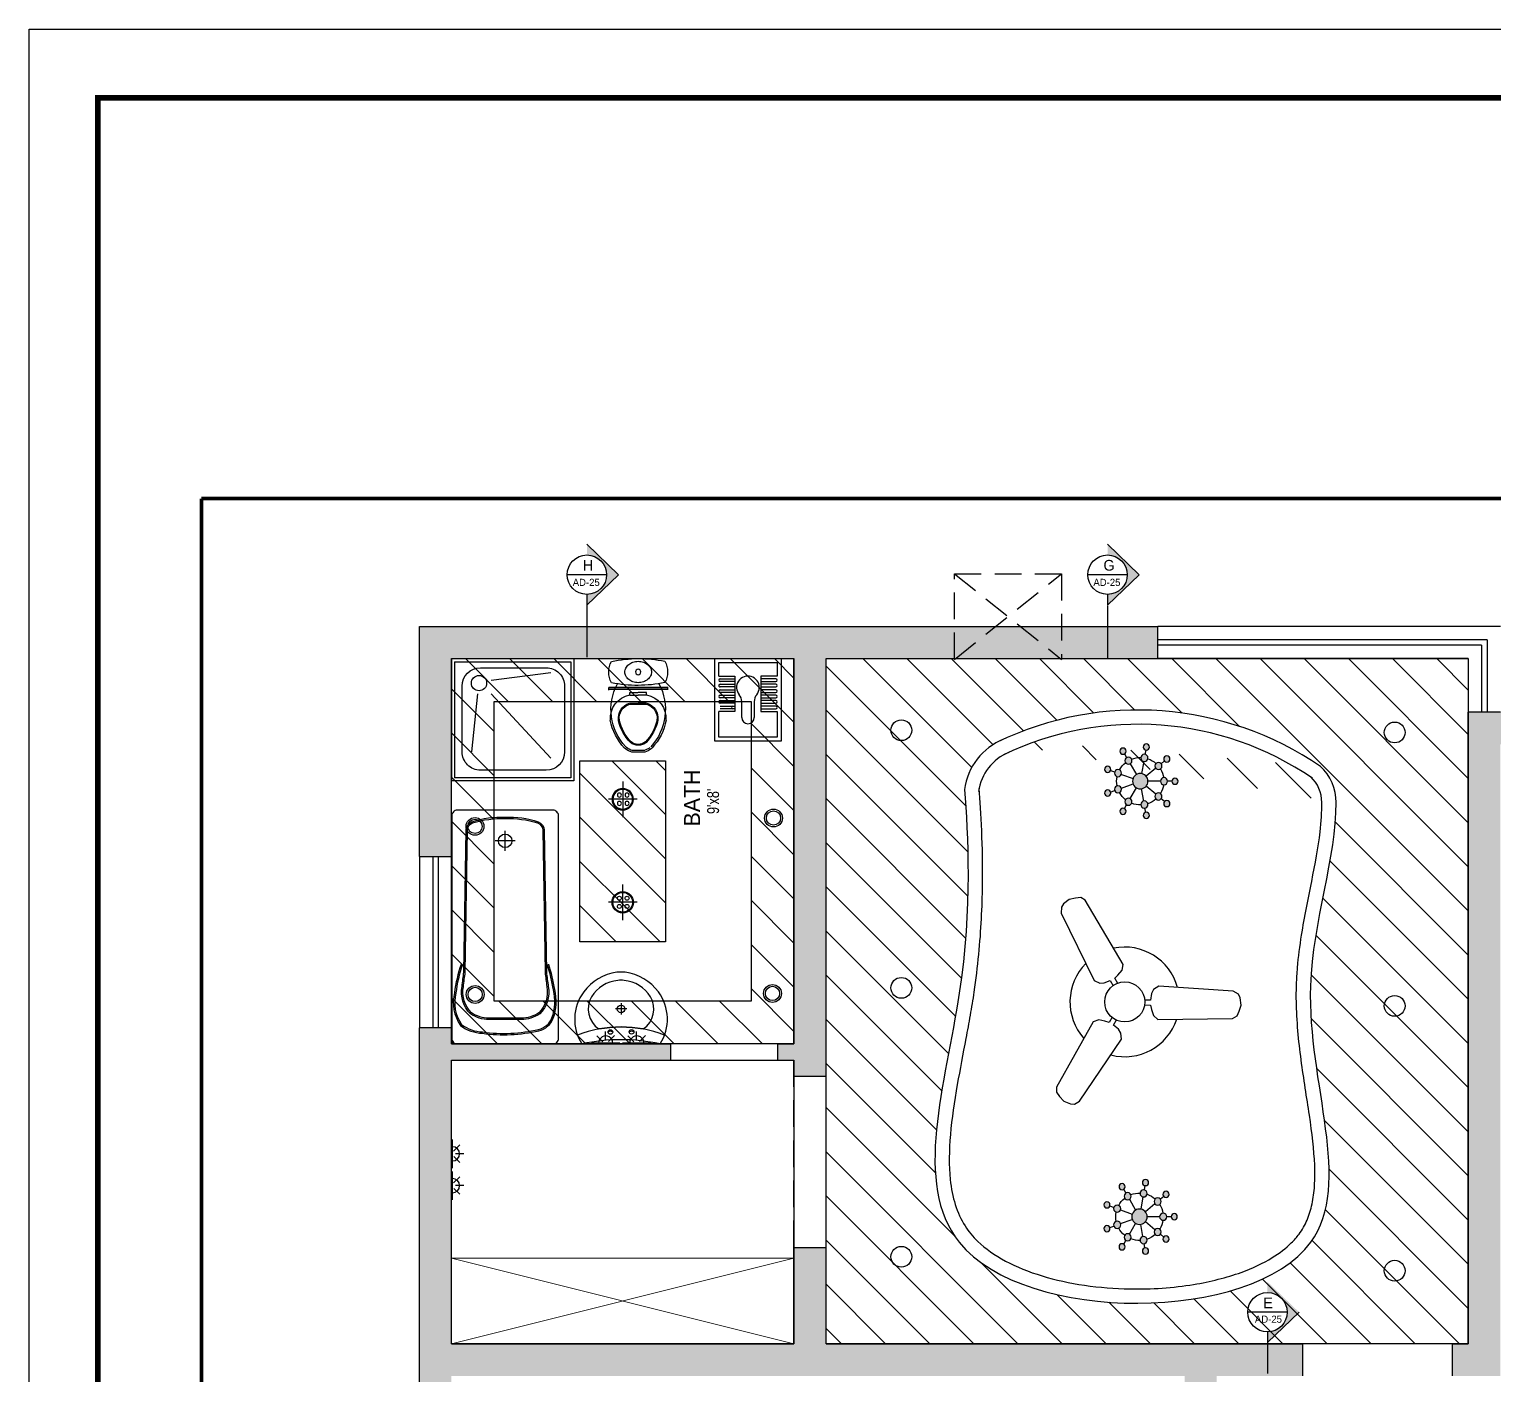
# Model space of a CAD drawing. Extents: x 10753 to 18704, y -5361 to 1140.
# Drawn here: x 12703 to 13113.4, y -162.2 to 214.9 of the extents above; entities that cross this region are included whole.
import ezdxf

# ---------------------------------------------------------------- set-up
doc = ezdxf.new("R2010")
doc.units = 0
doc.header["$LTSCALE"] = 30
doc.header["$MEASUREMENT"] = 0
doc.linetypes.add('HIDDEN', pattern=[0.375, 0.25, -0.125])
doc.layers.get('0').update_dxf_attribs({"linetype": 'CONTINUOUS'})
for name, color, linetype in [('ceiling layer', 200, 'CONTINUOUS'), ('CEILING SECTION', 33, 'CONTINUOUS'), ('CHANDLIER', 3, 'CONTINUOUS'), ('DW', 60, 'CONTINUOUS'), ('FANS', 6, 'CONTINUOUS'), ('furniture', 9, 'CONTINUOUS'), ('SEAL', 1, 'CONTINUOUS'), ('stairs terrace', 1, 'CONTINUOUS'), ('SWITCHES', 3, 'CONTINUOUS'), ('TEXT', 13, 'CONTINUOUS'), ('WALL', 2, 'CONTINUOUS'), ('Walls Hatch', 51, 'CONTINUOUS'), ('WINDOW', 5, 'CONTINUOUS'), ('WL', 9, 'CONTINUOUS'), ('Y-SPOT LIGHTS', 2, 'CONTINUOUS')]:
    doc.layers.add(name, color=color, linetype=linetype)
doc.layers.add('hatich', color=8, linetype='HIDDEN', lineweight=5)
doc.styles.add('EE', font='eurr____.ttf')
doc.styles.get("Standard").update_dxf_attribs({"font": 'stylu.ttf', "height": 3})
pattern_1 = [(135.000000000001, (-10819.59733276806, 295.7569052799454), (-6.187184335382178, -6.187184335382402), [])]

# ---------------------------------------------------------------- blocks, each defined once
blk = doc.blocks.new('WINDOW')
for p, q in [((12, 0), (0, 0)), ((12, -3.75), (0, -3.75)), ((12, -5.25), (0, -5.25)), ((12, -9), (0, -9))]:
    blk.add_line(p, q)
blk = doc.blocks.new('ACP')
at = {"layer": 'stairs terrace', "linetype": 'HIDDEN'}
for p, q in [((-3, 27.00000000000023), (27, 3.000000000000227)), ((-3, 3.000000000000227), (27, 27.00000000000023)), ((-3, 3.000000000000227), (-3, 27.00000000000023)), ((-3, 27.00000000000023), (27, 27.00000000000023)), ((27, 27.00000000000023), (27, 3.000000000000227))]:
    blk.add_line(p, q, dxfattribs=at)
blk = doc.blocks.new('11PFAN01')
at = {"color": 0, "linetype": 'ByBlock'}
for p, q in [((-5.906935188784871, 15.95989958143241), (-6.122329583642681, 15.11491561895968)), ((-5.459432473202125, 16.36795613306128), (-5.906935188784871, 15.95989958143241)), ((-4.481663494345867, 16.80307471279405), (-5.459432473202125, 16.36795613306128)), ((-3.50589118340838, 16.81525930567517), (-4.481663494345867, 16.80307471279405)), ((-2.74857700694406, 16.71123515997948), (-3.50589118340838, 16.81525930567517)), ((-2.217777502241119, 16.16244232173199), (-2.74857700694406, 16.71123515997948)), ((1.098067814975534, 5.493669008719336), (-2.217777502241119, 16.16244232173199)), ((-6.122329583642681, 15.11491561895968), (-3.702023772477558, 4.205884119276674)), ((-0.0532146863190519, 4.128802956438619), (0.7202113000347481, 4.681899017899751)), ((0.7202113000347481, 4.681899017899751), (1.098067814975534, 5.493669008719336)), ((-3.702023772477558, 4.205884119276674), (-2.98605704039204, 3.610768940525246)), ((-2.98605704039204, 3.610768940525246), (-2.336207784610451, 3.477913899088662)), ((-2.336207784610451, 3.477913899088662), (-1.353377780378195, 3.607191316026785)), ((-1.353377780378195, 3.607191316026785), (-1.100561393495409, 2.734220903039613)), ((-0.623829549977927, 3.822117025196972), (-0.0532146863190519, 4.128802956438619)), ((-0.3841296766872801, 2.926427646308126), (-0.623829549977927, 3.822117025196972)), ((4.180065681090923, 0.2842583404473089), (3.800608206178877, -0.6315361192884552)), ((4.620046149886658, 0.7806167838662077), (4.180065681090923, 0.2842583404473089)), ((5.493414378905869, 1.103104572741129), (4.620046149886658, 0.7806167838662077)), ((16.15106569389854, -2.255364859704286), (5.493414378905869, 1.103104572741129)), ((-5.306690829021989, -1.795879881512805), (-12.88819688670008, -10.00187281774839)), ((-4.414749137471971, -1.717228227027225), (-5.306690829021989, -1.795879881512805)), ((-3.549040904336606, -2.110486748426037), (-4.414749137471971, -1.717228227027225)), ((-2.998135665068616, -2.451310750510828), (-3.549040904336606, -2.110486748426037)), ((-2.342295845696298, -1.795879881512805), (-2.998135665068616, -2.451310750510828)), ((2.726425522383578, -1.130547764795379), (3.621965215046542, -1.37080627468617)), ((3.800608206178877, -0.6315361192884552), (2.918185458338371, -0.4139963263284018)), ((3.621965215046542, -1.37080627468617), (3.602255590655659, -2.018316208012604)), ((3.602255590655659, -2.018316208012604), (3.694537837437223, -2.96467079087256)), ((-2.447230425800681, -2.975655196738332), (-1.817624064843014, -2.320224576711224)), ((-1.843857896480528, -3.762172239535961), (-2.447230425800681, -2.975655196738332)), ((-1.633989109494675, -4.391385724391516), (-1.843857896480528, -3.762172239535961)), ((3.694537837437223, -2.96467079087256), (4.208623014046451, -3.697789127206589)), ((4.208623014046451, -3.697789127206589), (15.10597438894115, -6.160569503983594)), ((16.77514607376145, -2.864393858720291), (16.15106569389854, -2.255364859704286)), ((16.9047820558614, -3.455970854491851), (16.77514607376145, -2.864393858720291)), ((16.79272131014045, -4.520302919080222), (16.9047820558614, -3.455970854491851)), ((-10.02873611025592, -12.8595507592554), (-1.791390606428365, -5.308988692017834)), ((-1.791390606428365, -5.308988692017834), (-1.633989109494675, -4.391385724391516)), ((15.10597438894115, -6.160569503983594), (15.84664268062988, -5.975280067718415)), ((15.84664268062988, -5.975280067718415), (16.31538732164154, -5.371438825102075)), ((16.31538732164154, -5.371438825102075), (16.79272131014045, -4.520302919080222)), ((-12.88819688670008, -10.00187281774839), (-13.09806567368594, -10.73595509226108)), ((-13.09806567368594, -10.73595509226108), (-12.80949613823321, -11.44382048057313)), ((-12.80949613823321, -11.44382048057313), (-12.31105781579464, -12.28277179371387)), ((-12.31105781579464, -12.28277179371387), (-11.44534958265927, -12.91198527856942)), ((-11.44534958265927, -12.91198527856942), (-10.86821088497663, -13.09550572271214)), ((-10.86821088497663, -13.09550572271214), (-10.02873611025592, -12.8595507592554))]:
    blk.add_line(p, q, dxfattribs=at)
blk.add_circle((0, 0), 3, dxfattribs=at)
blk = doc.blocks.new('3P')
for p, q in [((-0.1333103671328146, -1.986743993371995), (-0.1333103671328146, 1.956917978458989)), ((0, -2), (0, 2)), ((0.1700527357435675, 0.3979438193239844), (1.016641225285724, 1.244532308866139)), ((0.4395183411566708, 0.0484672742336372), (1.611301713248909, 0.0484672742336372)), ((0.2167713315931223, -0.3872502655825869), (1.045347300081189, -1.215826234070659))]:
    blk.add_line(p, q)
blk.add_arc((0, 0), 1, 270, 90)
blk = doc.blocks.new('CHAND')
h = blk.add_hatch(color=256)
h.paths.add_polyline_path([(4.240608557305677, 4.437229625287257, 1), (3.205946926747857, 4.437229625287257, 1)])
h.paths.add_polyline_path([(5.187061633658232, 1.005838297297017, 1), (6.221723264216052, 1.005838297297017, 1)])
h.paths.add_polyline_path([(4.499027716450655, -2.896195948646449, 1), (5.533689347012113, -2.896195948646449, 1)])
h.paths.add_polyline_path([(2.498445522187465, -5.443067922586138, 1), (1.463783891629644, -5.443067922586138, 1)])
h.paths.add_polyline_path([(-3.205946926747857, 4.437229625287257, 1), (-4.240608557307496, 4.437229625287257, 1)])
h.paths.add_polyline_path([(-6.221723264216052, 1.005838297297017, 1), (-5.187061633658232, 1.005838297297017, 1)])
h.paths.add_polyline_path([(-5.533689347008476, -2.896195948644631, 1), (-4.499027716448836, -2.896195948644631, 1)])
h.paths.add_polyline_path([(-2.498445522192923, -5.443067922585684, 1), (-1.463783891633283, -5.443067922585684, 1)])
h = blk.add_hatch(color=256)
h.paths.add_polyline_path([(-0.5173308152807296, 5.792391897291495, 1), (0.5173308152807296, 5.792391897291495, 1)])
h.paths.add_polyline_path([(-0.5961620752623276, 3.955078124999984, 1), (0.5961620752623276, 3.955078124999984, 1)])
h.paths.add_polyline_path([(-1.286692663548819, -1.42e-14, 1), (1.286692663550637, -1.42e-14, 1)])
h = blk.add_hatch(color=256)
h.paths.add_polyline_path([(3.138437289355351, 3.029765619757184, 1), (1.946113138828876, 3.029765619757184, 1)])
h.paths.add_polyline_path([(4.491153676530301, 0.6867921089365013, 1), (3.298829526003828, 0.6867921089365013, 1)])
h.paths.add_polyline_path([(4.021360205464588, -1.977539062500014, 1), (2.829036054939932, -1.977539062500014, 1)])
h.paths.add_polyline_path([(1.948878462437278, -3.716557728694637, 1), (0.7565543119126233, -3.716557728694637, 1)])
h.paths.add_polyline_path([(-0.7565543119162613, -3.716557728694183, 1), (-1.948878462442735, -3.716557728694183, 1)])
h.paths.add_polyline_path([(-2.829036054938113, -1.977539062498195, 1), (-4.021360205462769, -1.977539062498195, 1)])
h.paths.add_polyline_path([(-3.298829526007466, 0.6867921089360465, 1), (-4.491153676532122, 0.6867921089360465, 1)])
h.paths.add_polyline_path([(-1.946113138828876, 3.029765619757641, 1), (-3.138437289353531, 3.029765619757641, 1)])
for p, q in [((0, 5.275061082013039), (0, 4.551240200262313)), ((-3.390743903856673, 4.040931228988924), (-2.925480809435612, 3.486452264711245)), ((-2.159069618748616, 2.573078974804033), (-0.8270701016035673, 0.9856637649136104)), ((0, 3.358916049737203), (0, 1.286692663548804)), ((2.159069618748616, 2.573078974804033), (0.8270701016035673, 0.9856637649136104)), ((3.390743903856673, 4.040931228988924), (2.925480809436522, 3.486452264711245)), ((-5.194921051179335, 0.91600474397363), (-4.482096635039851, 0.7903145669006193)), ((-3.307886567499734, 0.5832696509732928), (-1.267144910807472, 0.2234318362434209)), ((3.307886567499734, 0.5832696509732928), (1.267144910807472, 0.2234318362425114)), ((5.194921051179335, 0.9160047439727208), (4.482096635039851, 0.7903145668997098)), ((-4.568336903538693, -2.637530541006539), (-3.941489632152297, -2.275620100131176)), ((-2.908906628252224, -1.679458024868394), (-1.114308533497023, -0.6433463317744244)), ((-1.148816948751117, -3.156348625777368), (-0.4400748092039068, -1.209095601156164)), ((1.148816948749298, -3.156348625777823), (0.4400748092029973, -1.209095601156164)), ((2.908906628252224, -1.679458024868394), (1.114308533497932, -0.6433463317744244)), ((4.568336903538693, -2.637530541006539), (3.941489632153206, -2.275620100131176)), ((-1.80417714732266, -4.956935972962142), (-1.556615825604239, -4.276766831610998)), ((1.804177147321752, -4.956935972962142), (1.55661582560242, -4.276766831610998))]:
    blk.add_line(p, q)
for centre, radius in [((-3.723277742027676, 4.437229625287712), 0.5173308152793599), ((0, 5.792391897291948), 0.5173308152793599), ((3.723277742028585, 4.437229625287712), 0.5173308152793599), ((-2.542275214091204, 3.029765619757641), 0.5961620752627184), ((0, 3.955078124999984), 0.5961620752627184), ((2.542275214092114, 3.029765619757184), 0.5961620752627184), ((-5.704392448938051, 1.005838297297471), 0.5173308152793599), ((-3.894991601268884, 0.6867921089360465), 0.5961620752627184), ((0, -1.42e-14), 1.286692663548948), ((3.894991601268884, 0.6867921089369561), 0.5961620752627184), ((5.704392448938051, 1.005838297297471), 0.5173308152793599), ((-5.016358531729566, -2.896195948644631), 0.5173308152793599), ((-3.425198130200442, -1.977539062498195), 0.5961620752627184), ((3.425198130203169, -1.977539062500014), 0.5961620752627184), ((5.016358531730475, -2.896195948645996), 0.5173308152793599), ((-1.352716387178587, -3.716557728694183), 0.5961620752627184), ((1.352716387174949, -3.716557728694637), 0.5961620752627184), ((-1.981114706912194, -5.443067922585229), 0.5173308152793599), ((1.981114706909465, -5.443067922586138), 0.5173308152793599)]:
    blk.add_circle(centre, radius)
for start, end in [(138.6445802758025, 161.3554197242349), (98.64458027579464, 121.3554197242262), (58.64458027577378, 81.35541972420532), (18.6445802757651, 41.35541972419743), (178.6445802757696, 201.3554197242487), (338.6445802757514, 1.355419724230355), (218.6445802757082, 241.3554197241817), (258.6445802757597, 281.3554197242403), (298.6445802756996, 321.3554197242918)]:
    blk.add_arc((0, -1.42e-14), 3.955078125, start, end)
blk = doc.blocks.new('A$C17367797')
at = {"color": 2}
for p, q in [((11.40438500534594, 10.32211091599942), (14.59337440748254, 10.32211091599942)), ((12.9988797064143, 8.727616214931402), (12.9988797064143, 11.91660561706743))]:
    blk.add_line(p, q, dxfattribs=at)
for points in [[(23.94174332012028, 20.16213903404764), (2.05718057386241, 20.16213903404764, 0.3133185872099829), (2.535629489347797, 5.543892239740671, 0.1996788744462949), (11.80777358312082, 0.0703587304658413, 0.0590415833200137), (14.19115031087051, 0.0703587304669782, 0.1996788744452464), (23.46329440460625, 5.543892239702472, 0.3133185872110026)], [(21.29637279354199, 6.909325658028818, 0.3931236301837588), (19.21084555770301, 15.95722501846057, -0.0957265157771621), (6.788078336277407, 15.95722501846103, 0.3931236301837579), (4.702551100437744, 6.909325658029274, 0.2263586818605684), (12.09972457385277, 2.333091138841382, 0.028740555708003), (12.99946194699134, 2.281330479334656, 0.0287405557079197), (13.89919932012719, 2.333091138841382, 0.2263586818605543)]]:
    blk.add_lwpolyline(points, format="xyb", close=True)
for centre in [(10.04882601842104, 16.76445377998345), (15.98045363060515, 16.8057676249075)]:
    blk.add_circle(centre, 0.6469813818455274)
blk.add_circle((12.9988797064143, 10.32211091599942), 1.062996467378721, dxfattribs=at)
for centre, radius, start, end in [((12.99946194699151, 48.10330877686244), 32.74067786961057, 248.1629396332916, 291.8370603667077), ((12.99946194699106, 69.54099216816172), 50.57672051931721, 257.5052499565302, 282.4947500434703), ((10.04882601842104, 17.72084332383116), 1.154671324678981, 235.9223121538251, 304.0776878461749), ((15.9671317516233, 17.76206438173648), 1.154671324678981, 236.7204305888491, 304.8758062811988)]:
    blk.add_arc(centre, radius, start, end)
blk = doc.blocks.new('W.C')
for p, q in [((-3.564859804877869, 25.29257667746902), (-3.81841157819872, 25.0587227233716)), ((-3.252034263814948, 24.90252516694932), (-3.454875682471538, 24.71544200367134)), ((1.864933801663028, 25.74492110564211), (-1.790523193634726, 25.75507080449324)), ((1.866322090424546, 26.24491917829255), (-1.789134904873208, 26.25506887714391)), ((3.888924004682394, 25.03732262614381), (3.636674763075461, 25.27258098138373)), ((-2.367200254452654, 12.5066209242741), (-0.0338759153955834, 12.50014224338861)), ((-2.36650611007235, 12.75661996059921), (-0.0331817710148243, 12.75014127971372)), ((2.368031558083202, 12.49347313537964), (0.034707219025222, 12.49995181626514)), ((0.0354013634059811, 12.74995085259024), (2.368725702463962, 12.74347217170475)), ((-8.225548579404402, 8.817736012981866), (-8.227631012546224, 8.067738904005864)), ((-8.227225307164188, 8.213855414321188), (8.27271109030562, 8.168041885202229)), ((8.274099379066683, 8.668039957852898), (-8.225837018403126, 8.71385348697163)), ((-2.373447553878122, 10.25662959734632), (-2.375529987019945, 9.506632488370315)), ((-2.375529987019945, 9.506632488370315), (-0.0422056479624189, 9.500153807485047)), ((-2.373447553878122, 10.25662959734632), (-0.0401232148205963, 10.2501509164606)), ((2.359701825515912, 9.493484699475855), (0.0263774864583866, 9.499963380361349)), ((2.36178425865819, 10.24348180845163), (0.0284599196002091, 10.24996048933712)), ((2.36178425865819, 10.24348180845163), (2.359701825515912, 9.493484699475855)), ((8.272305384923582, 8.021925374887132), (8.274387818065406, 8.771922483863136)), ((-8.227919451544947, 7.963856377995625), (8.272016945924861, 7.918042848876892))]:
    blk.add_line(p, q)
blk.add_circle((0.01041216570502, 3.749985544879336), 0.75)
for centre, radius, start, end in [((7.644638103071883, 14.23436124821114), 15.76604926226675, 136.6414704271274, 168.8921332500181), ((7.644638103071883, 14.23436124821114), 15.26604926226675, 136.6414704271274, 208.0247731162105), ((-0.0212490306248583, 20.87416911875357), 5.66387700028131, 108.1878535494446, 128.72999112106), ((-0.0212490306248583, 20.87416911875357), 5.163877000281309, 108.1878535494446, 128.72999112106), ((0.0685826192811874, 20.87391969325199), 5.163877000281309, 50.95183612308241, 71.4939736941559), ((0.0685826192811874, 20.87391969325199), 5.66387700028131, 50.95183612308241, 71.4939736941559), ((-7.634058056342383, 14.27678389606467), 15.26604926226675, 331.6989642776444, 43.04035681699576), ((-7.634058056342383, 14.27678389606467), 15.76604926226675, 10.78969399412277, 43.04035681699576), ((7.644638103071883, 14.23436124821114), 13.51604926226676, 136.6414704271274, 166.795449204104), ((7.644638103071883, 14.23436124821114), 13.26604926226675, 136.6414704271274, 166.795449204104), ((-0.0212490306248583, 20.87416911875357), 3.41387700028131, 89.64851403778398, 128.72999112106), ((-0.0212490306248583, 20.87416911875357), 3.16387700028131, 89.64851403778398, 128.72999112106), ((0.0685826192811874, 20.87391969325199), 3.41387700028131, 50.95183612308241, 90.03331320635941), ((0.0685826192811874, 20.87391969325199), 3.16387700028131, 50.95183612308241, 90.03331320635941), ((-7.634058056342383, 14.27678389606467), 13.26604926226675, 12.88637804003938, 43.04035681699576), ((-7.634058056342383, 14.27678389606467), 13.51604926226676, 12.88637804003938, 43.04035681699576), ((-1.188969011903736, 16.67003218925288), 6.586733278413027, 174.760036423054, 259.6386446814827), ((-1.188969011903736, 16.67003218925288), 4.336733278413028, 172.1106358948204, 253.2535750648406), ((-1.188969011903736, 16.67003218925288), 4.086733278413028, 171.634583006164, 253.2535750648406), ((1.212938461553221, 16.66336308124369), 6.586733278413027, 280.0431825626607, 4.921790821096099), ((1.212938461553221, 16.66336308124369), 4.086733278413028, 286.4282521792713, 8.04724423792994), ((1.212938461553221, 16.66336308124369), 4.336733278413028, 286.4282521792713, 7.571191349322452), ((-1.864580606735216, 3.755191627733893), 6.375, 151.7684266862159, 207.9134005579164), ((-0.0843385422454048, -30.37488291352384), 37.875, 78.41972734706383, 101.2620998970853), ((-1.320148856400919, 3.753679964947423), 2.419433848962649, 152.4672857507217, 179.8409136220942), ((-0.6792496853558987, 3.419583735600326), 3.14218694505415, 128.5007218761354, 152.4672857506398), ((-0.2636903072834684, 2.897167507302583), 3.809725941887025, 108.1746051192559, 128.500721876172), ((0.0057652739124023, 2.076387799755366), 4.673604196364463, 89.84091362208117, 108.1746051192271), ((0.0057652739105833, 2.076387799760141), 4.673604196359677, 71.50722212486812, 89.8409136220551), ((0.2797745998423124, 2.895658529043203), 3.809725941883159, 51.18110536798778, 71.50722212489696), ((0.6982286176307753, 3.415759045566574), 3.142186945051542, 27.21454149344662, 51.18110536798778), ((1.340973187812778, 3.746291124812614), 2.4194338489601, 359.8409136220681, 27.21454149345821), ((1.885404938144347, 3.744779462025235), 6.375, 331.768426686216, 27.9134005579165), ((0.1051628736549901, 37.87485400328296), 37.875, 258.4197273470638, 281.2620998970853), ((-1.320148856402738, 3.753679964945603), 2.419433848960557, 179.8409136220551, 207.214541493435), ((-0.6774042862207353, 4.084212044193918), 3.142186945052871, 207.2145414934582, 231.1811053679959), ((-0.2589502684304534, 4.604312560718199), 3.809725941886356, 231.1811053679593, 251.5072221248681), ((0.0150590574985472, 5.423583290002852), 4.673604196363557, 251.5072221249216, 269.8409136220551), ((0.0150590574976377, 5.423583290000352), 4.673604196361052, 269.8409136220551, 288.174605119256), ((0.2845146386953274, 4.60280358245518), 3.809725941884873, 288.174605119256, 308.5007218761639), ((0.7000740167654841, 4.0803873541563), 3.142186945052512, 308.5007218761639, 332.4672857506866), ((1.34097318781005, 3.746291124813296), 2.419433848963279, 332.4672857506866, 359.8409136220552)]:
    blk.add_arc(centre, radius, start, end)
blk = doc.blocks.new('CL')
for p, q in [((-5, 0), (5, 0)), ((0, -4), (0, 4))]:
    blk.add_line(p, q)
for centre, radius in [((0, 0), 3), ((0, 0), 2.764270071381105), ((-1.159436322646079, 0.9498757249378612), 0.5604181344789012), ((1.159436322646079, 0.9498757249378612), 0.5604181344789012), ((-1.159436322646079, -1.198011599005802), 0.5604181344789012), ((1.159436322646079, -1.198011599005802), 0.5604181344789012)]:
    blk.add_circle(centre, radius)

msp = doc.modelspace()

# ---------------------------------------------------------------- hatches: boundary and pattern name
at = {"layer": 'ceiling layer'}
h = msp.add_hatch(dxfattribs=at)
h.set_pattern_fill('ANSI31', color=200, scale=70, angle=90.00000000000105)
h.set_pattern_definition(pattern_1)
h.paths.add_polyline_path([(12821.30219225609, -69.4816373942815), (12821.30219225609, 38.51836260571827), (12917.30219225609, 38.51836260572031), (12917.30219225609, -69.48163739427946)])
h.paths.add_polyline_path([(12833.30219225609, -57.48163739428151), (12833.30219225609, 26.51836260571827), (12905.30219225609, 26.51836260572031), (12905.30219225609, -57.48163739427946)], flags=16)
h = msp.add_hatch(dxfattribs=at)
h.set_pattern_fill('ANSI31', color=200, scale=70, angle=90.00000000000105)
h.set_pattern_definition(pattern_1)
h.paths.add_polyline_path([(12926.30219225609, -153.4816373942795), (12926.30219225609, 38.51836260572031), (13106.30219225609, 38.51836260572395), (13106.30219225609, -153.4816373942763)])
edge = h.paths.add_edge_path(flags=16)
edge.add_spline(control_points=[(12965.09104951797, 1.799335993244654), (12966.04840532716, -10.17665141830037), (12968.55369444667, -54.03076239211441), (12937.30837094476, -148.4864893828944), (13091.88000493145, -147.1709413462904), (13052.64472946213, -61.76907913418336), (13069.4664654817, -17.0506327446335), (13069.23868918456, -1.815135839332356)], knot_values=[8.930002506761294, 8.930002506761294, 8.930002506761294, 8.930002506761294, 81, 157.5, 265.5000000000018, 344.2500000000018, 396.8754339057296, 396.8754339057296, 396.8754339057296, 396.8754339057296], degree=3, periodic=0)
edge.add_arc((12982.69683741094, -0.5157365749004157), 17.7573457568432, 111.9563303132173, 172.5088720202274)
edge.add_arc((13013.68038361285, -66.68471087968328), 90.79972678013792, 55.69492338627575, 115.7040866656078)
edge.add_arc((13055.67595547817, -1.665462230490334), 13.56355955416471, 359.3677293847738, 407.5522505358057)
h = msp.add_hatch(dxfattribs=at)
h.set_pattern_fill('ANSI31', color=200, scale=70, angle=90.00000000000105)
h.set_pattern_definition(pattern_1)
h.paths.add_polyline_path([(12857.30219225609, -40.81379093494434), (12881.30219225609, -40.81379093494433), (12881.30219225609, 9.857417788845623), (12857.30219225609, 9.857417788845623)])
h.paths.add_polyline_path([(12869.30219225609, 1.880435971061701), (12869.30219225609, 2.116165899680595, 0.4142135623731003), (12866.30219225609, -0.8838341003194579), (12866.53792218471, -0.8838341003194543, -0.4142135623731003)], flags=16)
h.paths.add_polyline_path([(12867.79189839668, -2.043270422965501, -1), (12868.91273466564, -2.043270422965501, -1)], flags=16)
h.paths.add_polyline_path([(12869.30219225609, -32.54313482418249), (12869.30219225609, -32.77886475280138, 0.4142135623731003), (12872.30219225609, -29.77886475280133), (12872.06646232748, -29.77886475280133, -0.4142135623731003)], flags=16)
h = msp.add_hatch(dxfattribs=at)
h.set_pattern_fill('ANSI31', color=200, scale=70, angle=90.00000000000105)
h.set_pattern_definition(pattern_1)
h.paths.add_polyline_path([(12821.30219225609, -273.3493992229785), (12830.47126932163, -273.3493992229785), (12830.47126932163, -311.7493992229793), (12821.30219225609, -311.7493992229793)], flags=17)
edge = h.paths.add_edge_path(flags=16)
edge.add_arc((12836.10144122088, -301.0186210538452), 2.913781310664489, 0, 360)
h.paths.add_polyline_path([(12821.30219225609, -318.4816373942815), (12821.30219225609, -164.7316373942815), (13026.80219225609, -164.7316373942783), (13026.80219225609, -318.4816373942774)])
edge = h.paths.add_edge_path(flags=16)
edge.add_arc((13015.5027793655, -306.3935239193563), 2.913781310664489, 0, 360)
edge = h.paths.add_edge_path(flags=16)
edge.add_arc((12917.50998008999, -308.3348270672784), 2.913781310664489, 0, 360)
edge = h.paths.add_edge_path(flags=16)
edge.add_arc((13012.9183177316, -180.1825521648464), 2.913781310664489, 0, 360)
edge = h.paths.add_edge_path(flags=16)
edge.add_arc((12912.36662846889, -177.8780994330064), 2.913781310664489, 0, 360)
edge = h.paths.add_edge_path(flags=16)
edge.add_arc((12835.85989699169, -177.6240987408894), 2.913781310664489, 0, 360)
edge = h.paths.add_edge_path()
edge.add_spline(control_points=[(12853.84743324088, -293.7506198964622), (12876.86115827606, -291.8324428467624), (12924.93886737887, -289.0858688350804), (13028.49164417711, -323.3404356428553), (13027.04939544809, -153.8819769182924), (12923.20435932701, -201.5904049641924), (12864.99270351389, -169.4569445422874), (12845.30219225609, -186.4816373942815)], knot_values=[8.930002506761294, 8.930002506761294, 8.930002506761294, 8.930002506761294, 81, 157.5, 265.5000000000018, 344.2500000000018, 423.0000000000019, 423.0000000000019, 423.0000000000019, 423.0000000000019], degree=3, periodic=0)
edge.add_arc((12856.38547090741, -274.4492150783533), 19.4675592499255, 201.9563303133141, 262.5088720202154)
edge.add_arc((12928.92719225609, -240.4816373942795), 99.54466648193626, 147.1480554612962, 205.7040866656106)
at = {"layer": 'CEILING SECTION'}
h = msp.add_hatch(color=256, dxfattribs=at)
h.dxf.hatch_style = 1
h.paths.add_polyline_path([(12860.57252520247, 69.29949288669161), (12859.2599222108, 69.29949288669161), (12859.25982468018, 67.56222349324673, -1), (12859.25982468018, 56.5233772762673), (12859.25982468018, 53.5233772762673), (12868.11541823717, 62.04280038475702)])
h.paths.add_polyline_path([(12859.25999310073, 70.56222348851725), (12859.2599222108, 69.29949288669161), (12860.57252520247, 69.29949288669161)])
h = msp.add_hatch(color=256, dxfattribs=at)
h.dxf.hatch_style = 1
h.paths.add_polyline_path([(13006.51656405304, 69.29949288669332), (13005.20396106138, 69.29949288669332), (13005.20386353075, 67.56222349324833, -1), (13005.20386353075, 56.523377276269), (13005.20386353075, 53.523377276269), (13014.05945708775, 62.04280038475872)])
h.paths.add_polyline_path([(13005.2040319513, 70.56222348851918), (13005.20396106138, 69.29949288669332), (13006.51656405304, 69.29949288669332)])
h = msp.add_hatch(color=256, dxfattribs=at)
h.dxf.hatch_style = 1
h.paths.add_polyline_path([(13051.32237338085, -137.3986723867306), (13050.00977038918, -137.3986723867306), (13050.00967285856, -139.1359417801754, -1), (13050.00967285856, -150.1747879971544), (13050.00967285856, -153.1747879971544), (13058.86526641555, -144.6553648886654)])
h.paths.add_polyline_path([(13050.00984127911, -136.1359417849044), (13050.00977038918, -137.3986723867306), (13051.32237338085, -137.3986723867306)])
at = {"layer": 'Walls Hatch', "linetype": 'Continuous'}
h = msp.add_hatch(color=51, dxfattribs=at)
h.dxf.hatch_style = 1
h.paths.add_polyline_path([(13019.30219225609, 47.51836260572179), (13005.20386353075, 47.51836260572179), (13005.20386353075, 38.51836260572179), (13019.30219225609, 38.51836260572179)])
h.paths.add_polyline_path([(12859.25982468018, 47.51836260571906), (12812.30219225609, 47.51836260571827), (12812.30219225609, -16.98163739428151), (12821.30219225609, -16.98163739428151), (12821.30219225609, 38.51836260571827), (12855.58790654182, 38.51836260572031), (12859.25982468018, 38.51836260572031)])
h.paths.add_polyline_path([(12821.30219225609, -73.9816373942815), (12882.80219225609, -73.98163739428037), (12882.80219225609, -69.48163739428037), (12821.30219225609, -69.4816373942815), (12821.30219225609, -64.9816373942815), (12812.30219225609, -64.9816373942815), (12812.30219225609, -166.9816373942815), (12821.30219225609, -166.9816373942815), (12821.30219225609, -164.7316373942815), (12821.30219225609, -162.4816373942815), (13026.80219225609, -162.4816373942783), (13026.80219225609, -166.9816373942783), (13035.80219225609, -166.9816373942783), (13035.80219225609, -162.4816373942783), (13059.80219225609, -162.4816373942774), (13059.80219225609, -153.4816373942774), (12926.30219225609, -153.4816373942795), (12926.30219225609, -126.4816373942795), (12917.30219225609, -126.4816373942795), (12917.30219225609, -153.4816373942795), (12821.30219225609, -153.4816373942815)])
h.paths.add_polyline_path([(12926.30219225609, 38.51836260572031), (13005.20386353075, 38.51836260572179), (13005.20386353075, 47.51836260572179), (12859.25982468018, 47.51836260571906), (12859.25982468018, 38.51836260571906), (12917.30219225609, 38.51836260572031), (12917.30219225609, -69.48163739427946), (12912.80219225609, -69.48163739427946), (12912.80219225609, -73.98163739427946), (12917.30219225609, -73.98163739427946), (12917.30219225609, -78.48163739427946), (12926.30219225609, -78.48163739427946)])
h.paths.add_polyline_path([(13115.30219225609, 14.51836260572395), (13173.80219225609, 14.51836260572497), (13173.80219225609, 23.51836260572566), (13115.30219225609, 23.51836260572395), (13106.30219225609, 23.51836260572395), (13106.30219225609, -153.4816373942763), (13101.80219225609, -153.4816373942763), (13101.80219225609, -162.4816373942763), (13106.30219225609, -162.4816373942763), (13115.30219225609, -162.4816373942763)])
h.paths.add_polyline_path([(13035.80219225609, -234.4816373942783), (13040.30219225609, -234.4816373942783), (13040.30219225609, -225.4816373942774), (13035.80219225609, -225.4816373942774), (13035.80219225609, -208.9816373942783), (13026.80219225609, -208.9816373942783), (13026.80219225609, -318.4816373942774), (12941.30219225609, -318.4816373942795), (12941.3021922561, -327.4816373942795), (12977.3021922561, -327.4816373942783), (12977.3021922561, -414.4816373942742), (12917.3021922561, -414.4816373942763), (12917.3021922561, -387.4816373942763), (12912.8021922561, -387.4816373942763), (12912.8021922561, -414.4816373942795), (12878.51647797037, -414.4816373942795), (12862.88955336251, -414.4816373942795), (12862.88948821871, -423.4816373942733), (12986.3021922561, -423.4816373942704), (12986.3021922561, -414.4816373942786), (12981.8021922561, -414.4816373942786), (12981.8021922561, -327.4816373942783), (13077.55774194829, -327.4816373942763), (13077.55774194829, -318.4816373942774), (13035.80219225609, -318.4816373942774)])
h.paths.add_polyline_path([(13106.30219225609, -225.4816373942763), (13085.25410138427, -225.4816373942763), (13085.25410138427, -233.8378561420125), (13085.25410138427, -234.4816373942763), (13101.80219225609, -234.4816373942763), (13101.8021922561, -318.4816373942763), (13077.90796889764, -318.4816373942774), (13077.55774194829, -318.8185692494153), (13077.55774194829, -327.4816373942763), (13101.8021922561, -327.4816373942763), (13101.8021922561, -351.4816373942763), (13106.3021922561, -351.4816373942763)])
h.paths.add_polyline_path([(13085.25410138427, -225.4816373942763), (13082.30219225609, -225.4816373942763), (13082.30219225609, -234.4816373942763), (13085.25410138427, -234.4816373942763), (13085.25410138427, -233.8378561420125)], flags=17)
h.paths.add_polyline_path([(12911.30219225609, -318.4816373942804), (12821.30219225609, -318.4816373942815), (12821.30219225609, -250.9816373942815), (12812.30219225609, -250.9816373942815), (12812.3021922561, -348.4816373942815), (12821.3021922561, -348.4816373942815), (12821.3021922561, -327.4816373942815), (12911.3021922561, -327.4816373942795)])

# ---------------------------------------------------------------- linework, layer by layer
at = {"linetype": 'HIDDEN'}
for p, q in [((12917.30219225609, -126.4816373942795), (12917.30219225609, -78.48163739427946)), ((12926.30219225609, -126.4816373942795), (12926.30219225609, -78.48163739427946))]:
    msp.add_line(p, q, dxfattribs=at)
at = {"layer": 'ceiling layer'}
for p, q in [((12859.25982468018, 56.5233772762673), (12859.25982468018, 54.5233772762673)), ((12859.25982468018, 56.5233772762673), (12859.25982468018, 53.5233772762673)), ((13005.20386353075, 56.523377276269), (13005.20386353075, 54.523377276269)), ((13005.20386353075, 56.523377276269), (13005.20386353075, 53.523377276269)), ((13050.00967285856, -153.1747879971544), (13058.86526641555, -144.6553648886654)), ((13050.00967285856, -150.1747879971544), (13050.00967285856, -152.1747879971544)), ((13050.00967285856, -150.1747879971544), (13050.00967285856, -153.1747879971544))]:
    msp.add_line(p, q, dxfattribs=at)
at = {"layer": 'ceiling layer', "color": 161}
for points in [[(12821.30219225609, -69.4816373942815), (12821.30219225609, 38.51836260571827), (12917.30219225609, 38.51836260572031), (12917.30219225609, -69.48163739427946)], [(12926.30219225609, -153.4816373942795), (12926.30219225609, 38.51836260572031), (13106.30219225609, 38.51836260572395), (13106.30219225609, -153.4816373942763)], [(12821.30219225609, -153.4816373942815), (12821.30219225609, -73.9816373942815), (12917.30219225609, -73.98163739427946), (12917.30219225609, -153.4816373942795)]]:
    msp.add_lwpolyline(points, close=True, dxfattribs=at)
at = {"layer": 'ceiling layer', "color": 200}
for points in [[(12833.30219225609, -57.48163739428151), (12833.30219225609, 26.51836260571827), (12905.30219225609, 26.51836260572031), (12905.30219225609, -57.48163739427946)], [(12857.30219225609, -40.81379093494434), (12857.30219225609, 9.857417788845623), (12881.30219225609, 9.857417788845623), (12881.30219225609, -40.81379093494434)]]:
    msp.add_lwpolyline(points, close=True, dxfattribs=at)
for centre, radius, start, end in [((13013.68038361285, -66.68471087968328), 90.79972678013792, 55.69492338627575, 115.7040866656078), ((13013.68038361285, -66.68471087968328), 86.79972678013792, 55.69492338627575, 115.7040866656078), ((12982.69683741094, -0.5157365749004157), 17.7573457568432, 111.9563303132173, 172.5088720202274), ((12982.69683741094, -0.5157365749004157), 13.7573457568432, 111.9563303132173, 172.5088720202274), ((13055.67595547817, -1.665462230490334), 13.56355955416471, 359.3677293847738, 47.55225053580568), ((13055.67595547817, -1.665462230490334), 9.563559554164712, 359.3677293847738, 47.55225053580568), ((13010.01485750725, -57.68621302220322), 15.35519884843727, 15.30588892495409, 101.6931172410363), ((13010.01485750725, -57.68621302220322), 15.35519884843727, 135.3058889249663, 221.6931172410007), ((13010.01485750725, -57.68621302220322), 15.35519884843727, 255.3058889249906, 341.6931172411459)]:
    msp.add_arc(centre, radius, start, end, dxfattribs=at)
at = {"layer": 'ceiling layer'}
msp.add_arc((13057.47139817843, -2.451111965342307), 13.06389315759935, 55.71593696671792, 57.39691857560573, dxfattribs=at)
at = {"layer": 'ceiling layer', "color": 200}
for points, knots in [([(12965.09104951797, 1.799335993244654), (12966.04840532716, -10.17665141830037), (12968.55369444667, -54.03076239211441), (12937.30837094476, -148.4864893828944), (13091.88000493145, -147.1709413462904), (13052.64472946213, -61.76907913418336), (13069.4664654817, -17.0506327446335), (13069.23868918456, -1.815135839332356)], [8.930002506761294, 8.930002506761294, 8.930002506761294, 8.930002506761294, 81, 157.5, 265.5000000000018, 344.2500000000018, 396.8754339057296, 396.8754339057296, 396.8754339057296, 396.8754339057296]), ([(12969.07832976456, 2.118077636481644), (12969.34124334779, -1.170824705645373), (12969.62477520691, -5.171412649513286), (12970.02203412373, -14.30161591258434), (12970.13589216975, -19.43232022135635), (12970.01873645873, -28.00455198590134), (12969.92178374188, -31.14359443555441), (12969.41316399158, -40.87392455593044), (12968.78387905313, -47.77842087845829), (12967.41081766131, -57.08132093233144), (12967.05318328416, -59.25062922456027), (12966.29223341144, -63.5910326623964), (12965.88887943164, -65.76477624142035), (12964.66004970865, -72.27258503478151), (12963.81604654805, -76.59383521962445), (12962.23237762261, -85.66578638980332), (12961.52595429316, -90.38962139060118), (12960.7565330578, -99.35957247081024), (12960.69603314446, -103.6035600488324), (12961.37246926124, -109.9751360012563), (12961.83265149679, -112.3184417630223), (12963.1982995713, -116.6552893182054), (12964.10108434956, -118.6484968896764), (12965.75457983243, -121.2494086284755), (12966.28947768743, -121.9896068916285), (12967.46684338641, -123.4215920569843), (12968.11341857292, -124.1186948682512), (12970.92999585795, -126.8320400742455), (12973.55768888963, -128.6867299737355), (12979.64287140721, -131.9365582776775), (12983.09684400974, -133.3307415469214), (12990.56325950636, -135.6028775352174), (12994.57493750307, -136.4815910144682), (13002.88468533892, -137.7040933259084), (13007.18276509993, -138.0482523154715), (13017.53666114598, -138.2299196039894), (13023.60197577151, -137.8057821180194), (13034.06532464918, -136.0858405795263), (13038.57198413423, -134.9482619399025), (13045.86761379968, -132.3060129360974), (13048.81897722469, -130.9172862759224), (13053.42236287781, -128.0867160679904), (13055.21383887116, -126.7070113631544), (13057.51301500473, -124.4391743837825), (13058.23502894564, -123.6118884935554), (13059.77454582343, -121.5327807150154), (13060.51304268447, -120.2287067237394), (13061.71920675659, -117.4209736223513), (13062.18491621211, -115.9174483653023), (13062.87318503551, -112.6963270637043), (13063.09489220826, -110.9792950453543), (13063.32340512351, -107.3481577569135), (13063.33014916145, -105.4346126284893), (13063.07643472303, -99.12334015404326), (13062.4942195741, -94.42050950072235), (13061.04390676531, -84.50427623515748), (13060.17802819767, -79.29040837817433), (13058.75614643668, -68.55626382902642), (13058.19967034192, -63.03447645233041), (13058.08895157477, -55.89213866066234), (13058.10138918497, -54.33294676733431), (13058.21281419235, -51.21424179039832), (13058.31060630927, -49.66356918565248), (13058.70617026036, -45.04132156445326), (13059.1059450956, -41.9995066205945), (13060.40300694216, -33.8084999795235), (13061.44889606421, -28.75567270789747), (13063.37392240134, -19.05095067488037), (13064.25181622694, -14.39859313450347), (13065.09842489108, -7.181555714049296), (13065.27772384672, -4.455984693990445), (13065.23913613668, -1.874930632317387)], [8.930002506761298, 8.930002506761298, 8.930002506761298, 8.930002506761298, 28.54689096561158, 28.54689096561158, 48.16377942446185, 48.16377942446185, 58.79636293635651, 58.79636293635651, 80.06152996014582, 80.06152996014582, 86.46239117628888, 86.46239117628888, 92.86325239243193, 92.86325239243193, 105.664974824718, 105.664974824718, 120.3025351107181, 120.3025351107181, 134.9400953967182, 134.9400953967182, 144.3866700219238, 144.3866700219238, 153.8332446471294, 153.8332446471294, 157.8009161259538, 157.8009161259538, 161.7685876047782, 161.7685876047782, 173.7008141350145, 173.7008141350145, 185.6330406652508, 185.6330406652508, 197.5652671954872, 197.5652671954872, 209.4974937257235, 209.4974937257235, 226.2475985702795, 226.2475985702795, 240.1757895566058, 240.1757895566058, 251.3653155085755, 251.3653155085755, 260.4125638671421, 260.4125638671421, 265.3589469999239, 265.3589469999239, 272.5070696046933, 272.5070696046933, 279.6551922094627, 279.6551922094627, 286.8033148142321, 286.8033148142321, 293.9514374190015, 293.9514374190015, 309.3865675552227, 309.3865675552227, 324.8216976914439, 324.8216976914439, 340.2568278276651, 340.2568278276651, 344.5436056724571, 344.5436056724571, 348.8303835172491, 348.8303835172491, 357.4039392068332, 357.4039392068332, 372.2919803837442, 372.2919803837442, 387.1800215606552, 387.1800215606552, 396.8754339057296, 396.8754339057296, 396.8754339057296, 396.8754339057296])]:
    msp.add_open_spline(points, degree=3, knots=knots, dxfattribs=at)
at = {"layer": 'CEILING SECTION'}
for p, q in [((12859.25999310073, 70.56222348851725), (12868.11541823717, 62.04280038475702)), ((13005.2040319513, 70.56222348851918), (13014.05945708775, 62.04280038475872)), ((12864.77924778867, 62.04280038475736), (12853.74040157169, 62.04280038475736)), ((12859.25982468018, 53.5233772762673), (12868.11541823717, 62.04280038475702)), ((13010.72328663924, 62.04280038475918), (12999.68444042226, 62.04280038475918)), ((13005.20386353075, 53.523377276269), (13014.05945708775, 62.04280038475872)), ((12859.25982468018, 56.5233772762673), (12859.25982468018, 38.89928078219305)), ((13005.20386353075, 53.32479172968362), (13005.20386353075, 38.51836260572179)), ((13055.52909596705, -144.6553648886649), (13044.49024975007, -144.6553648886649)), ((13050.00967285856, -153.1747879971544), (13050.00967285856, -161.8378561420136))]:
    msp.add_line(p, q, dxfattribs=at)
for centre in [(12859.25982468018, 62.04280038475736), (13005.20386353075, 62.04280038475918), (13050.00967285856, -144.6553648886649)]:
    msp.add_circle(centre, 5.519423108489717, dxfattribs=at)
at = {"layer": 'DW', "color": 2}
for centre in [(12947.39094445495, 18.44054863097836), (13085.67775545215, 17.82390839649952), (12947.39094445495, -53.75710793835447), (13085.67775545215, -58.81229975866336), (12947.39094445495, -129.1017893972005), (13085.67775545216, -133.0179899121015)]:
    msp.add_circle(centre, 2.913781310664489, dxfattribs=at)
at = {"layer": 'furniture'}
for p, q in [((12821.30219225609, 38.51836260571827), (12855.58790654182, 38.51836260572031)), ((12821.30219225609, 38.51836260571827), (12821.30219225609, 4.2326483199937)), ((12822.15933511323, 37.66121974857708), (12854.73076368467, 37.66121974857901)), ((12822.15933511323, 37.66121974857708), (12822.15933511323, 5.08979117713875)), ((12854.73076368467, 37.66121974857901), (12854.73076368467, 5.089791177140569)), ((12855.58790654182, 38.51836260572031), (12855.58790654182, 4.232648319995633)), ((12895.10548575615, 38.51836260572031), (12913.691157346, 38.51836260572031)), ((12895.10548575615, 15.36244265092455), (12895.10548575615, 38.51836260572031)), ((12896.20234503103, 37.42150323943258), (12912.59429797971, 37.42150323943258)), ((12896.20234503103, 33.6129637731915), (12896.20234503103, 37.42150323943258)), ((12912.59429797971, 37.42150323943258), (12912.59429797971, 33.6129637731915)), ((12913.691157346, 38.51836260572031), (12913.691157346, 15.36244265092455)), ((12832.44504939895, 32.51836260571827), (12849.15933511324, 34.66121974857708)), ((12896.20234433026, 33.6129637731915), (12900.75735731861, 33.6129637731915)), ((12896.58319876437, 32.85125587993889), (12900.75735777564, 32.85125587993889)), ((12900.75735731861, 33.6129637731915), (12900.75735777564, 23.71076116094036)), ((12908.03928477809, 33.6129637731915), (12908.03928569213, 23.71076116094036)), ((12912.59429797971, 33.6129637731915), (12908.03928477809, 33.6129637731915)), ((12912.2134440331, 32.85125587993889), (12908.03928477809, 32.85125587993889)), ((12900.75735777564, 32.08954798668992), (12896.58319876437, 32.08954798668992)), ((12896.58319876437, 31.32784009344095), (12900.75735777564, 31.32784009344095)), ((12900.75735777564, 30.56613220018471), (12896.58319885578, 30.56613220018471)), ((12896.58319885578, 29.80442430693927), (12900.75735777564, 29.80442430693927)), ((12900.75735777564, 29.04271641369041), (12896.58319885578, 29.04271641369041)), ((12908.03928477809, 32.08954798668992), (12912.2134440331, 32.08954798668992)), ((12912.2134440331, 31.32784009344095), (12908.03928477809, 31.32784009344095)), ((12908.03928477809, 30.56613220018471), (12912.2134440331, 30.56613220018471)), ((12912.2134440331, 29.80442430693927), (12908.03928477809, 29.80442430693927)), ((12908.03928477809, 29.04271641369041), (12912.2134440331, 29.04271641369041)), ((12828.5879065418, 28.66121974857333), (12826.87362082752, 12.37550546285604)), ((12832.44504939895, 28.66121974857333), (12849.15933511324, 10.66121974856958)), ((12896.58319885578, 28.28100852044133), (12900.75735777564, 28.28100852044133)), ((12900.75735777564, 27.51930062718895), (12896.58319897765, 27.51930062718895)), ((12896.58319897765, 26.75759273393987), (12900.75735777564, 26.75759273393987)), ((12900.75735777564, 25.99588484068386), (12896.58319897765, 25.99588484068386)), ((12896.58319909953, 25.23417694744194), (12900.75735777564, 25.23417694744194)), ((12902.64639380793, 22.01976963792697), (12902.6463933509, 26.45480641210588)), ((12906.15024920282, 26.45480735661624), (12906.15025011688, 22.01976963792697)), ((12912.2134440331, 28.28100852044133), (12908.03928477809, 28.28100852044133)), ((12908.03928569213, 27.51930062718895), (12912.2134440331, 27.51930062718895)), ((12912.2134440331, 26.75759273393987), (12908.03928569213, 26.75759273393987)), ((12908.03928569213, 25.99588484068386), (12912.2134440331, 25.99588484068386)), ((12912.2134440331, 25.23417694744194), (12908.03928569213, 25.23417694744194)), ((12900.75735777564, 23.71076116094036), (12896.20234481775, 23.71076116094036)), ((12896.20234503103, 16.45930201720466), (12896.20234503103, 23.71076116094036)), ((12900.75735777564, 24.47246905419308), (12896.58319909953, 24.47246905419308)), ((12908.03928569213, 24.47246905419308), (12912.2134440331, 24.47246905419308)), ((12908.03928569213, 23.71076116094036), (12912.59429797971, 23.71076116094036)), ((12912.59429797971, 23.71076116094036), (12912.59429797971, 16.45930201720466)), ((12912.59429797971, 16.45930201720466), (12896.20234503103, 16.45930201720466)), ((12913.691157346, 15.36244265092455), (12895.10548575615, 15.36244265092455)), ((12855.58790654182, 4.232648319995633), (12821.30219225609, 4.2326483199937)), ((12854.73076368467, 5.089791177140569), (12822.15933511323, 5.08979117713875)), ((12836.33668983152, -15.36802222287247), (12836.33668983152, -9.70312276281436)), ((12839.16913956155, -12.5355724928454), (12833.5042401015, -12.5355724928454))]:
    msp.add_line(p, q, dxfattribs=at)
for points in [[(12824.30219225609, 12.37550546285604), (12824.30219225609, 30.80407689143192, -0.4142135623730951), (12829.44504939895, 35.94693403429085), (12847.87362082752, 35.94693403429085, -0.4142135623730951), (12853.01647797038, 30.80407689143192), (12853.01647797038, 12.37550546285604, -0.4142135623730951), (12847.87362082752, 7.232648319997679), (12829.44504939895, 7.232648319997679, -0.4142135623730951)], [(12851.28542488326, -5.517944341234397, 0.4142135623730979), (12849.7309652719, -3.963484729866423), (12822.94241439114, -3.963484729866423, 0.4142135623731199), (12821.38795477978, -5.517944341234397), (12821.38795477979, -67.92717778291353, 0.4142135623730793), (12822.94241439115, -69.4816373942815), (12849.7309652719, -69.4816373942815, 0.4142135623730928), (12851.28542488327, -67.92717778291353)], [(12836.33668983152, -5.921046999585315, -0.0883001183051563), (12845.58151243742, -7.180141911707437, -0.3041035399673661), (12847.28549652039, -9.576171121204311), (12847.90666078952, -49.33147007704633, -0.0002556361593976), (12848.42400381754, -53.38467342616855, -0.2422907131663665), (12846.05595514424, -61.04537419387634, -0.139310998858919), (12840.87143543409, -62.65832064000642), (12836.33668983152, -62.65832064000642), (12831.80194422897, -62.65832064000642, -0.139310998858919), (12826.61742451881, -61.04537419387634, -0.2422907131663665), (12824.24937584551, -53.38467342616855, -0.0002556361593976), (12824.76671887353, -49.33147007704633), (12825.38788314266, -9.576171121204311, -0.3041035399673661), (12827.09186722563, -7.180141911707437, -0.0883001183052676)], [(12836.33668983152, -6.309990083973275, -0.0883544119928432), (12845.45269147639, -7.546928458658385, -0.3026784143939519), (12846.89696731822, -9.584691881631443), (12847.51843317961, -49.35929312275744, -0.0002576020428386), (12848.03971013645, -53.44326825596022, -0.2412519914404939), (12845.80791366827, -60.7430994466124, -0.1380511305331402), (12840.86657296041, -62.2697057371663), (12831.80680670265, -62.2697057371663, -0.1380511305332179), (12826.86546599478, -60.7430994466124, -0.2412519914404862), (12824.6336695266, -53.44326825596022, -0.0002576020424949), (12825.15494648344, -49.35929312275448), (12825.77641234479, -9.584691884014319, -0.3026784146803235), (12827.22068818666, -7.546928458658385, -0.0883544119929674)]]:
    msp.add_lwpolyline(points, format="xyb", close=True, dxfattribs=at)
for points in [[(12824.00454274563, -47.17849650839344, 0.0555286267588315), (12822.14819339222, -55.09493261602233, 0.2172968337132326), (12823.84312125401, -64.30384783617842, 0.1544287225668612), (12829.97714618477, -66.48490688978245, 0.0923778046179574), (12845.79647271154, -65.75788749922549, 0.2523429649393707), (12849.83201550151, -62.28434933309541, 0.1466479670733451), (12850.2355697805, -54.23756288506843, 0.0346892910950137), (12848.54064191871, -47.09771667410337, -0.1538217604722324)], [(12824.37074574672, -47.30856151022158, 0.0556996038677337), (12822.53110001401, -55.16581452167929, 0.2164111455063025), (12824.12666918463, -64.03086899894333, 0.1534110778453377), (12830.01072315602, -66.09721421219342, 0.0925127380310986), (12845.71047473984, -65.37889751487842, 0.2522387835261069), (12849.46742374616, -62.14974606965939, 0.1468383891912346), (12849.85461454249, -54.31582543369632, 0.0347613059751446), (12848.16966367248, -47.2134607172884, 0.0347613059751446)]]:
    msp.add_lwpolyline(points, format="xyb", dxfattribs=at)
for centre, radius in [((12829.01647797038, 31.66121974857333), 2.142857142857792), ((12836.33668983152, -12.5355724928454), 1.888299820019039)]:
    msp.add_circle(centre, radius, dxfattribs=at)
for centre, radius, start, end in [((12896.58319876437, 32.47040193331259), 0.3808539466249029, 90, 270), ((12904.39832104834, 30.42902477939936), 3.183938993784187, 0, 219.6307580004971), ((12912.2134440331, 32.47040193331259), 0.3808539466249029, 270, 90), ((12896.58319876437, 30.94698614681465), 0.3808539466249029, 90, 270.0000169962654), ((12896.58319885578, 29.42357036031308), 0.3808539466249029, 90, 270), ((12904.39832104834, 30.42902477939936), 3.183938780505978, 320.369260001857, 0), ((12912.2134440331, 30.94698614681465), 0.3808539466249029, 270, 90), ((12912.2134440331, 29.42357036031308), 0.3808539466249029, 270, 90), ((12896.58319897765, 27.90015457380787), 0.3808539466249029, 90.00001699626542, 270), ((12896.58319897765, 26.37673878731744), 0.3808539466249029, 90, 270), ((12900.19423400962, 24.85332300081564), 0.3808539466249029, 90, 270), ((12899.5995617779, 26.45480641210588), 3.046831572999223, 0, 39.63073999814304), ((12909.19708077582, 26.45480735661624), 3.046831572999223, 140.3692649979018, 180), ((12912.2134440331, 27.90015457380787), 0.3808539466249029, 270, 90), ((12912.2134440331, 26.37673878731744), 0.3808539466249029, 270, 90), ((12912.2134440331, 24.85332300081564), 0.3808539466249029, 270, 90), ((12904.3983219624, 22.01976963792697), 1.751928154474551, 180, 0)]:
    msp.add_arc(centre, radius, start, end, dxfattribs=at)
at = {"layer": 'hatich', "linetype": 'Continuous'}
for p, q in [((12821.30219225609, -129.4816373942815), (12917.30219225609, -129.4816373942795)), ((12917.30219225609, -129.4816373942795), (12821.30219225609, -153.4816373942815)), ((12821.30219225609, -129.4816373942815), (12917.30219225609, -153.4816373942795))]:
    msp.add_line(p, q, dxfattribs=at)
at = {"layer": 'SEAL', "color": 1}
msp.add_lwpolyline([(13963.95287271517, 214.8793529118877), (13963.95287271517, -631.7269359087977), (12702.95984902721, -631.7269359087977), (12702.95984902721, 214.8793529118877)], close=True, dxfattribs=at)
at = {"layer": 'WALL'}
for p, q in [((12812.30219225609, 47.51836260571827), (13019.30219225609, 47.51836260572179)), ((12812.30219225609, -16.98163739428151), (12812.30219225609, 47.51836260571827)), ((13019.30219225609, 38.51836260572179), (13019.30219225609, 47.51836260572179)), ((12821.30219225609, 38.51836260571827), (12917.30219225609, 38.51836260572031)), ((12821.30219225609, -16.98163739428151), (12821.30219225609, 38.51836260571827)), ((12917.30219225609, -69.48163739427946), (12917.30219225609, 38.51836260572031)), ((12926.30219225609, -78.48163739427946), (12926.30219225609, 38.51836260572031)), ((12926.30219225609, 38.51836260572031), (13019.30219225609, 38.51836260572179)), ((13106.30219225609, -153.4816373942763), (13106.30219225609, 23.51836260572395)), ((13115.30219225609, 23.51836260572395), (13106.30219225609, 23.51836260572395)), ((12812.30219225609, -16.98163739428151), (12821.30219225609, -16.98163739428151)), ((12812.30219225609, -166.9816373942815), (12812.30219225609, -64.9816373942815)), ((12821.30219225609, -64.9816373942815), (12812.30219225609, -64.9816373942815)), ((12821.30219225609, -69.4816373942815), (12821.30219225609, -64.9816373942815)), ((12821.30219225609, -69.4816373942815), (12882.80219225609, -69.48163739427946)), ((12882.80219225609, -73.98163739427946), (12882.80219225609, -69.48163739427946)), ((12912.80219225609, -69.48163739427946), (12917.30219225609, -69.48163739427946)), ((12912.80219225609, -73.98163739427946), (12912.80219225609, -69.48163739427946)), ((12821.30219225609, -73.9816373942815), (12882.80219225609, -73.98163739427946)), ((12821.30219225609, -153.4816373942815), (12821.30219225609, -73.9816373942815)), ((12912.80219225609, -73.98163739427946), (12917.30219225609, -73.98163739427946)), ((12917.30219225609, -78.48163739427946), (12917.30219225609, -73.98163739427946)), ((12917.30219225609, -78.48163739427946), (12926.30219225609, -78.48163739427946)), ((12917.30219225609, -126.4816373942795), (12926.30219225609, -126.4816373942795)), ((12917.30219225609, -153.4816373942795), (12917.30219225609, -126.4816373942795)), ((12926.30219225609, -153.4816373942795), (12926.30219225609, -126.4816373942795)), ((12821.30219225609, -153.4816373942815), (12917.30219225609, -153.4816373942795)), ((12926.30219225609, -153.4816373942795), (13059.80219225609, -153.4816373942763)), ((13059.80219225609, -153.4816373942763), (13059.80219225609, -162.4816373942763)), ((13101.80219225609, -153.4816373942763), (13101.80219225609, -162.4816373942763)), ((13101.80219225609, -153.4816373942763), (13106.30219225609, -153.4816373942763))]:
    msp.add_line(p, q, dxfattribs=at)
at = {"layer": 'WALL', "const_width": 1}
for points in [[(13462.3400575778, -483.2706660282763), (12751.20028914331, -483.4861346816274), (12751.2002891433, 83.36822038605294)], [(12751.2002891433, 83.36822038605294), (13669.2002891433, 83.36822038607124)]]:
    msp.add_lwpolyline(points, dxfattribs=at)
at = {"layer": 'WINDOW'}
for p, q in [((13115.30219225609, 47.51836260572395), (13019.30219225609, 47.51836260572179)), ((13111.55219225609, 43.76836260572395), (13019.30219225609, 43.7683626057219)), ((13110.05219225609, 42.26836260572395), (13019.30219225609, 42.26836260572179)), ((13110.05219225609, 42.26836260572395), (13110.05219225609, 23.51836260572395)), ((13111.55219225609, 43.76836260572395), (13111.55219225609, 23.51836260572395)), ((13106.30219225609, 38.51836260572395), (13019.30219225609, 38.51836260572179)), ((13106.30219225609, 38.51836260572395), (13106.30219225609, 23.51836260572395))]:
    msp.add_line(p, q, dxfattribs=at)
at = {"layer": 'WL', "const_width": 1.603421001554327}
msp.add_lwpolyline([(13944.71182069652, 195.6383008932379), (13944.71182069652, -612.4858838901474), (12722.20090104586, -612.4858838901474), (12722.20090104586, 195.6383008932379)], close=True, dxfattribs=at)
at = {"layer": 'Y-SPOT LIGHTS'}
for centre, radius in [((12911.55278544888, -6.157939759358328), 2.5), ((12827.89495409715, -8.505198070452366), 2.5), ((12827.89495409715, -8.505198070452366), 2), ((12911.55278544888, -6.157939759358328), 2), ((12827.94219339458, -55.59972808619932), 2.5), ((12911.28600364773, -55.31681760304355), 2.5), ((12911.28600364773, -55.31681760304355), 2), ((12827.94219339458, -55.59972808619932), 2)]:
    msp.add_circle(centre, radius, dxfattribs=at)

# ---------------------------------------------------------------- block references
at = {"layer": 'CHANDLIER', "xscale": -1.679999999999999, "yscale": 1.679999999999999, "zscale": 1.679999999999999, "rotation": 270.000000000001}
for p in [(13014.36156955795, 4.158380106334562), (13014.14593152309, -117.8924735614744)]:
    msp.add_blockref('CHAND', p, dxfattribs=at)
at = {"layer": 'DW', "color": 2, "xscale": -1, "rotation": 90.00000000000105}
msp.add_blockref('CL', (12869.30219225609, -0.8838341003194046), dxfattribs=at)
at = {"layer": 'DW', "color": 2, "rotation": 90.00000000000105}
msp.add_blockref('CL', (12869.30219225609, -29.77886475280138), dxfattribs=at)
at = {"layer": 'FANS', "color": 6, "xscale": 1.874999999999578, "yscale": 1.874999999999578, "zscale": 1.874999999999578, "rotation": 253.523121304287}
msp.add_blockref('11PFAN01', (13010.01485750725, -57.68621302220322), dxfattribs=at)
at = {"layer": 'furniture', "xscale": -1, "rotation": 180}
msp.add_blockref('W.C', (12873.62071093832, 38.51821660900305), dxfattribs=at)
at = {"layer": 'furniture', "ltscale": 5, "rotation": 180.000000000001}
msp.add_blockref('A$C17367797', (12881.82307664359, -49.31949836023227), dxfattribs=at)
at = {"layer": 'SWITCHES', "xscale": 2, "yscale": 2, "zscale": 2, "rotation": 89.99999999991559}
for p in [(12864.53286991396, -69.21501666001336), (12873.25090969653, -69.21501666001336)]:
    msp.add_blockref('3P', p, dxfattribs=at)
at = {"layer": 'SWITCHES', "xscale": 2, "yscale": 2, "zscale": 2}
for p in [(12821.56881299036, -100.2684883946133), (12821.56881299036, -109.1761940592773)]:
    msp.add_blockref('3P', p, dxfattribs=at)
at = {"layer": 'WALL'}
msp.add_blockref('ACP', (12965.3046286242, 35.30896181722665), dxfattribs=at)
at = {"layer": 'WINDOW', "xscale": 4, "zscale": 4, "rotation": 90.00000000000105}
msp.add_blockref('WINDOW', (12812.30219225609, -64.9816373942815), dxfattribs=at)

# ---------------------------------------------------------------- texts
at = {"layer": 'CEILING SECTION', "attachment_point": 1, "style": 'EE'}
for s, width, insert, char_height in [('H', 2.297390504943905, (12858.09677525096, 66.17355742817563), 3), ('G', 2.297390504943905, (13004.04081410154, 66.17355742818108), 3), ('AD-25', 6.252914120719651, (12855.2780302126, 60.88958615716365), 2), ('AD-25', 6.252914120719651, (13001.22206906318, 60.88958615717092), 2), ('E', 2.297390504943905, (13048.84662342934, -140.5246078452339), 3), ('AD-25', 6.252914120719651, (13046.49855099975, -145.6038316576062), 2)]:
    msp.add_mtext_dynamic_manual_height_columns(s, width=width, gutter_width=45, heights=[0], dxfattribs=dict(at, insert=insert, char_height=char_height))
at = {"layer": 'TEXT'}
msp.add_text('BATH', height=4.474081523191507, rotation=90, dxfattribs=at).set_placement((12890.94904717499, -8.514652385200407))
at = {"layer": 'TEXT', "width": 0.7941505225098248}
msp.add_text("9'x8'", height=3.35556114239363, rotation=90, dxfattribs=at).set_placement((12896.29195522703, -5.032697039152254))

doc.saveas('drawing.dxf')
